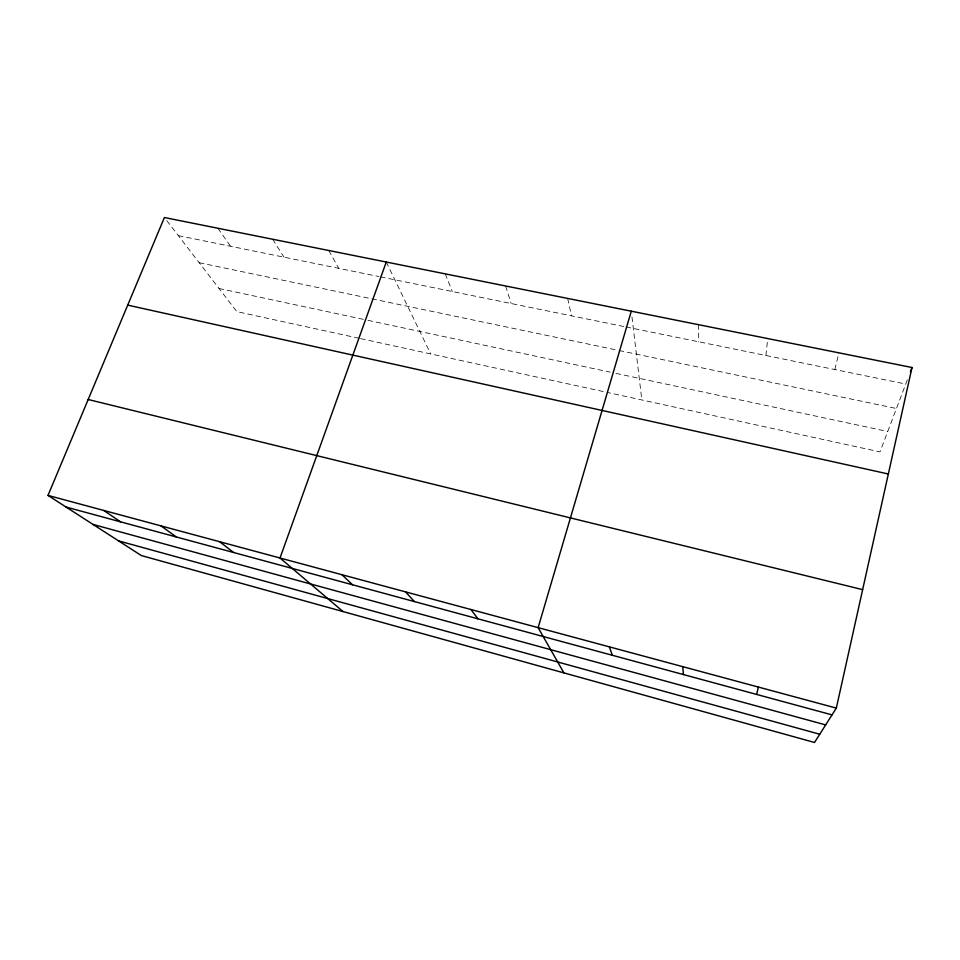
<?xml version="1.0" encoding="UTF-8"?>
<svg xmlns="http://www.w3.org/2000/svg" width="960" height="960" viewBox="0 0 960 960"><rect width="100%" height="100%" fill="white"/><g stroke="black" fill="none" stroke-linecap="round" stroke-linejoin="round"><path stroke-width="0.72" stroke-dasharray="4.8 3.6" d="M765.876 355.488L767.76 338.568M834.852 369.564L838.872 352.836M907.296 379.896L879.996 451.908L607.392 392.448M178.344 235.62L379.044 276.564M380.484 276.864L624.696 326.688M626.136 326.976L905.736 384.024M199.2 262.716L617.604 350.208M619.044 350.508L896.448 408.516M219.024 288.48L366.528 320.028M367.968 320.34L610.164 372.132M615.984 373.38L887.736 431.496M359.1 338.28L236.832 311.616L164.412 217.524M360.54 338.604L605.952 392.136M217.896 228.252L230.58 246.276M272.652 239.244L284.04 257.184M328.764 250.5L338.784 268.356M386.268 262.032L430.692 353.904M445.212 273.864L452.292 291.504M505.656 285.984L511.14 303.516M567.66 298.428L571.476 315.828M631.968 316.944L641.832 399.96M698.592 324.696L698.724 341.796"/><path stroke-width="1.44" d="M836.328 708.096L912 367.512L164.412 217.524L48 495.408L141.348 555.564L814.512 742.476L836.328 708.096L48 495.408M756.636 694.44L758.388 687.072M631.284 311.196L538.128 627.648L563.904 672.888M386.268 262.032L280.008 558.012L343.044 611.568M910.428 371.64L912 367.512M127.716 305.124L888.336 474M88.176 399.504L862.644 589.644M66.084 507.06L832.02 714.888M93.06 524.448L825.66 724.908M118.56 540.876L819.744 734.244M103.776 510.456L120.528 521.832M160.992 525.9L176.34 536.976M219.72 541.74L233.58 552.516M341.928 574.716L352.548 584.796M405.54 591.876L414.408 601.584M470.916 609.516L477.936 618.816M609.396 646.872L612.312 655.272M682.776 666.672L683.424 674.58"/></g></svg>
